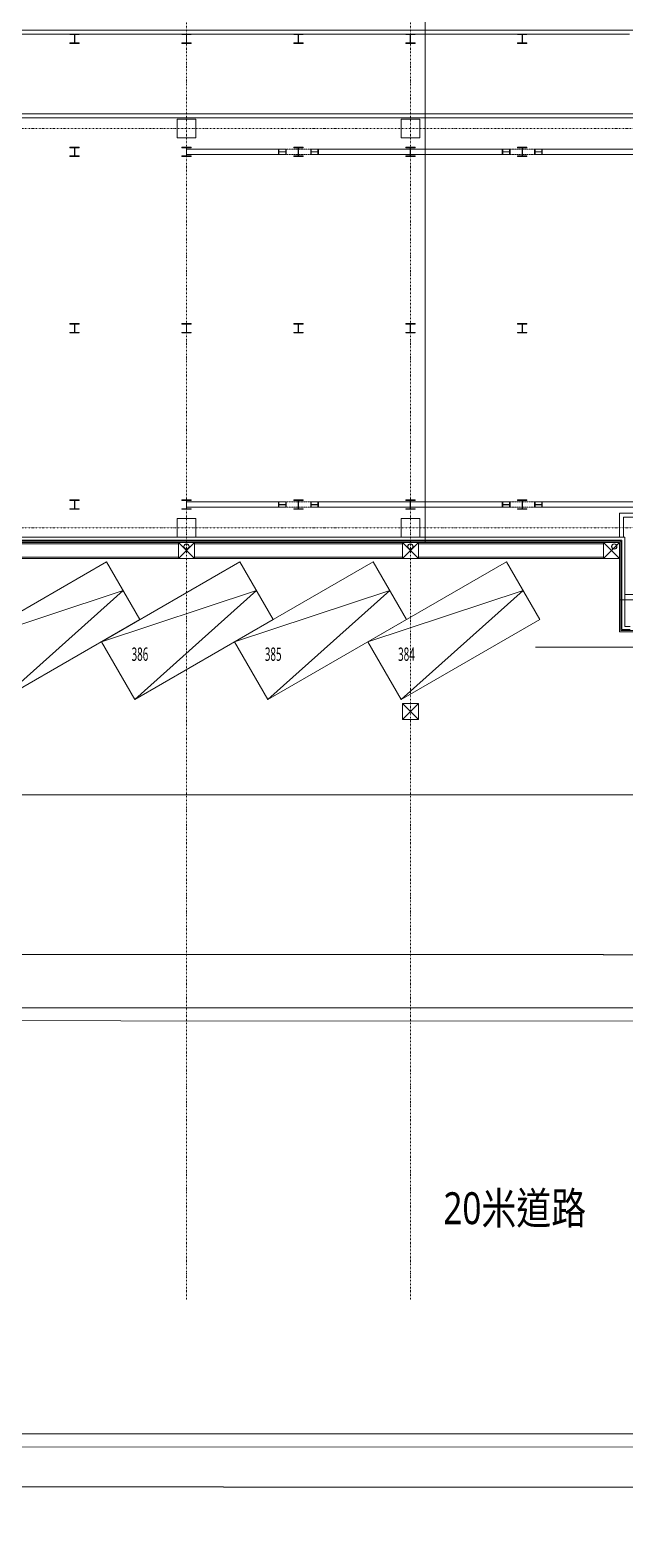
# Model space of a CAD drawing. Extents: x -212173 to 328152, y -560063 to 252500.
# Drawn here: x 101507 to 123826, y -37223 to 19195 of the extents above; entities that cross this region are included whole.
import ezdxf

# ---------------------------------------------------------------- set-up
doc = ezdxf.new("R2010")
doc.units = 0
doc.header["$LTSCALE"] = 15
for name, pattern in [('H12PL1$0$CENTERK4', [0.3582, 0.3333, -0.0083, 0.0083, -0.0083]), ('H12PL1$0$JJP_三點線', [0.9, 0.3, -0.15, 0, -0.15, 0, -0.15, 0, -0.15]), ('H12PL1$0$JJP_虛線(退縮線、投影線、地下室範圍、非屬本工程、圖面分區)', [0.45, 0.3, -0.15])]:
    doc.linetypes.add(name, pattern=pattern)
for name, color, linetype in [('H12PL1$0$A-OBJE-MEP', 252, 'Continuous'), ('H12PL1$0$A-WALL-EX', 252, 'Continuous'), ('H12PL1$0$A-WALL-IN.200K', 252, 'Continuous'), ('H12PL1$0$L10_14_DOURO', 252, 'Continuous'), ('H12PL1$0$L10_14_DRAN', 252, 'Continuous'), ('H12PL1$0$L10_14_KABE1', 252, 'Continuous'), ('H12PL1$0$L10_14_PKG', 252, 'Continuous'), ('H12PL1$0$L10_14_PKG-NN', 252, 'Continuous'), ('H12PL1$0$L10_14_SIKICHI', 252, 'Continuous'), ('H12PL1$0$L10_14_SITE', 252, 'Continuous'), ('H12PL1$0$L10_14_SUGATA3', 252, 'Continuous'), ('H12PL1$0$S-BEAM-SHOW.200K', 252, 'Continuous'), ('H12PL1$0$S-COL', 252, 'Continuous'), ('H12PL1$0$S-COL.200K', 252, 'Continuous'), ('H12PL1$0$S-FNDN', 252, 'Continuous'), ('H12PL1$0$S-GRID', 252, 'Continuous'), ('H12PL1$0$S-SLAB-SHOW.200K', 252, 'Continuous'), ('SITE$0$L-ROAD.Newcub', 252, 'Continuous')]:
    doc.layers.add(name, color=color, linetype=linetype)
doc.styles.add('H12PL1$0$Standard', font='', dxfattribs={"width": 0.8})
doc.styles.get('H12PL1$0$Standard').set_extended_font_data('Microsoft JhengHei')

# ---------------------------------------------------------------- blocks, each defined once
blk = doc.blocks.new('SITE')
at = {"layer": 'SITE$0$L-ROAD.Newcub', "lineweight": 0, "flags": 128}
for points in [[(-32457.5, -33993.9), (182239.3, -34046.4), (270988, -34068.1), (285717.1, -37223.1), (324939.4, -37223.1), (324939.4, -15660.3), (321331.4, -10657.7), (317131.4, 11694.2), (317551.3, 96647.1), (317638.8, 114345.5), (318134.8, 214708.8, -0.0807377), (320044.2, 226100.6, -0.2326707), (328152, 234224.6), (328152, 252500), (-68683.2, 252500)], [(-51308.3, 230871.2, -0.0890899), (-31126.4, 234500), (-11573.3, 234505), (774.5, 234508.1), (256352.1, 234570.6), (267324.9, 234573.3), (272318.1, 234574.6, -0.0649477), (281039.9, 233438.3, -0.2311836), (287102.3, 228049.9, -0.094082), (291096.7, 206819.8), (290662.2, 114377.5), (292597.1, 114368.4), (292569.8, 96924.5), (292600, 3771.7, -0.0779964), (291236.3, -7494.2, -0.2284335), (282895.7, -15849.6, -0.0309655), (263350.9, -18066.2), (-720.4, -18001.7), (-15800, -17998), (-15800, -15985.3), (-40035.2, -15985.2, -0.0725486)]]:
    blk.add_lwpolyline(points, format="xyb", dxfattribs=at)
blk = doc.blocks.new('H12PL1')
at = {"layer": 'H12PL1$0$A-OBJE-MEP', "lineweight": 0, "flags": 128}
for points in [[(110495, -700, 1), (110305, -700, 1)], [(118895, -700, 1), (118705, -700, 1)], [(126545, -700, 1), (126355, -700, 1)]]:
    blk.add_lwpolyline(points, format="xyb", close=True, dxfattribs=at)
at = {"layer": 'H12PL1$0$A-OBJE-MEP', "lineweight": 0}
for centre in [(110400, -700), (118800, -700), (126450, -700)]:
    blk.add_circle(centre, 100, dxfattribs=at)
at = {"layer": 'H12PL1$0$A-WALL-EX', "lineweight": 0}
for p, q in [((126700, -465), (77050, -465)), ((126735, -465), (126700, -465)), ((126735, -465), (126700, -465)), ((126735, -500), (126735, -465)), ((126735, -3815), (126735, -500)), ((126735, -3815), (126850, -3815)), ((126735, -3815), (126850, -3815)), ((127050, -3815), (126850, -3815))]:
    blk.add_line(p, q, dxfattribs=at)
at = {"layer": 'H12PL1$0$A-WALL-EX', "lineweight": 0, "flags": 128}
for points in [[(126735, -350), (77050, -350)], [(77050, -500), (126700, -500)], [(77050, -500), (126700, -500)], [(77050, -500), (126700, -500)], [(77050, -500), (126700, -500)], [(77050, -500), (126700, -500)], [(77050, -500), (126700, -500)], [(77050, -500), (126700, -500)], [(77050, -500), (126700, -500)], [(126700, -500), (126700, -3850)], [(126850, -350), (126735, -350)], [(126850, -3700), (126850, -350)], [(126700, -3850), (126735, -3850)], [(126735, -3850), (127165, -3850)], [(127050, -3700), (126850, -3700)]]:
    blk.add_lwpolyline(points, dxfattribs=at)
at = {"layer": 'H12PL1$0$A-WALL-IN.200K', "lineweight": 0, "flags": 128}
for points in [[(243150, 18700), (39500, 18700)], [(102175, 18550), (106025, 18550)], [(106375, 18550), (110225, 18550)], [(110575, 18550), (114425, 18550)], [(114775, 18550), (118625, 18550)], [(118975, 18550), (122825, 18550)], [(123175, 18550), (127025, 18550)], [(167450, 15550), (42650, 15550)], [(102550, 15400), (167450, 15400)], [(126650, 550), (126650, 400)], [(151750, 550), (126650, 550)], [(126650, 400), (126650, -350)], [(126800, -350), (126800, 400)], [(126800, 400), (151600, 400)], [(126800, -350), (126650, -350)]]:
    blk.add_lwpolyline(points, dxfattribs=at)
at = {"layer": 'H12PL1$0$L10_14_DOURO', "lineweight": 0}
for p, q in [((263350.86, -18066.2), (-720.36, -18001.66)), ((182239.32, -34046.38), (96439.32, -34025.4))]:
    blk.add_line(p, q, dxfattribs=at)
at = {"layer": 'H12PL1$0$L10_14_DRAN', "lineweight": 0}
for centre in [(110400, -700), (118800, -700), (126450, -700)]:
    blk.add_circle(centre, 100, dxfattribs=at)
at = {"layer": 'H12PL1$0$L10_14_KABE1', "lineweight": 0}
for p, q in [((126650, -550), (77100, -550)), ((126650, -3900), (126650, -550)), ((126650, -3900), (127250, -3900))]:
    blk.add_line(p, q, dxfattribs=at)
at = {"layer": 'H12PL1$0$L10_14_PKG', "lineweight": 0, "flags": 128}
for points in [[(103456.49, -6441.61), (108652.64, -3441.61), (107402.64, -1276.55), (102206.49, -4276.55)], [(108456.49, -6441.61), (113652.64, -3441.61), (112402.64, -1276.55), (107206.49, -4276.55)], [(113456.49, -6441.61), (118652.64, -3441.61), (117402.64, -1276.55), (112206.49, -4276.55)], [(118456.49, -6441.61), (123652.64, -3441.61), (122402.64, -1276.55), (117206.49, -4276.55)]]:
    blk.add_lwpolyline(points, close=True, dxfattribs=at)
for points in [[(103456.49, -6441.61), (108027.64, -2359.08), (102206.49, -4276.55)], [(108456.49, -6441.61), (113027.64, -2359.08), (107206.49, -4276.55)], [(113456.49, -6441.61), (118027.64, -2359.08), (112206.49, -4276.55)], [(118456.49, -6441.61), (123027.64, -2359.08), (117206.49, -4276.55)]]:
    blk.add_lwpolyline(points, dxfattribs=at)
at = {"layer": 'H12PL1$0$L10_14_SIKICHI', "linetype": 'H12PL1$0$CENTERK4', "lineweight": 0}
for p, q in [((263352.82, -10066.2), (-23200, -9996.16)), ((263351.35, -16066.2), (-23200, -15996.16)), ((263351.35, -16066.2), (-14000, -15998.41)), ((182238.83, -36046.38), (96438.83, -36025.4))]:
    blk.add_line(p, q, dxfattribs=at)
at = {"layer": 'H12PL1$0$L10_14_SITE', "lineweight": 0}
blk.add_line((152524.63, -4485), (123488.96, -4485), dxfattribs=at)
at = {"layer": 'H12PL1$0$L10_14_SUGATA3', "lineweight": 0}
for p, q in [((110100, -1150), (110700, -550)), ((110100, -550), (110700, -1150)), ((118500, -1150), (119100, -550)), ((118500, -550), (119100, -1150)), ((126050, -1150), (126650, -550)), ((126050, -550), (126650, -1150)), ((102300, -600), (110100, -600)), ((102300, -1100), (110100, -1100)), ((110700, -600), (118500, -600)), ((110700, -1100), (118500, -1100)), ((119100, -600), (126050, -600)), ((119100, -1100), (126050, -1100)), ((77700, -1150), (126050, -1150)), ((118500, -6600), (119100, -7200)), ((118500, -7200), (119100, -6600))]:
    blk.add_line(p, q, dxfattribs=at)
at = {"layer": 'H12PL1$0$L10_14_SUGATA3', "lineweight": 0, "flags": 128}
for points in [[(110100, -1150), (110700, -1150), (110700, -550), (110100, -550)], [(118500, -1150), (119100, -1150), (119100, -550), (118500, -550)], [(126050, -1150), (126650, -1150), (126650, -550), (126050, -550)], [(118500, -7200), (119100, -7200), (119100, -6600), (118500, -6600)]]:
    blk.add_lwpolyline(points, close=True, dxfattribs=at)
at = {"layer": 'H12PL1$0$S-BEAM-SHOW.200K', "lineweight": 0}
for p, q in [((110400, 14225), (114140.01, 14225)), ((110400, 14025), (110400, 14225)), ((113866.83, 14225), (113849.39, 14225)), ((113849.39, 14225), (113849.39, 14025)), ((113866.83, 14135), (113866.83, 14225)), ((113869.38, 14130.76), (113866.83, 14135)), ((113866.83, 14115), (113869.38, 14119.24)), ((113866.83, 14025), (113866.83, 14115)), ((113875.55, 14129), (113869.38, 14130.76)), ((113869.38, 14119.24), (113875.55, 14121)), ((114113.85, 14129), (113875.55, 14129)), ((113875.55, 14121), (114113.85, 14121)), ((114120.02, 14130.76), (114113.85, 14129)), ((114113.85, 14121), (114120.02, 14119.24)), ((114122.57, 14135), (114120.02, 14130.76)), ((114120.02, 14119.24), (114122.57, 14115)), ((114140.01, 14225), (114122.57, 14225)), ((114122.57, 14225), (114122.57, 14135)), ((114122.57, 14115), (114122.57, 14025)), ((114140.01, 14025), (114140.01, 14225)), ((118800, 14225), (115059.99, 14225)), ((115077.43, 14225), (115059.99, 14225)), ((115059.99, 14225), (115059.99, 14025)), ((115077.43, 14135), (115077.43, 14225)), ((115079.98, 14130.76), (115077.43, 14135)), ((115077.43, 14115), (115079.98, 14119.24)), ((115077.43, 14025), (115077.43, 14115)), ((115086.15, 14129), (115079.98, 14130.76)), ((115079.98, 14119.24), (115086.15, 14121)), ((115324.45, 14129), (115086.15, 14129)), ((115086.15, 14121), (115324.45, 14121)), ((115330.62, 14130.76), (115324.45, 14129)), ((115324.45, 14121), (115330.62, 14119.24)), ((115333.17, 14135), (115330.62, 14130.76)), ((115330.62, 14119.24), (115333.17, 14115)), ((115350.61, 14225), (115333.17, 14225)), ((115333.17, 14225), (115333.17, 14135)), ((115333.17, 14115), (115333.17, 14025)), ((115350.61, 14025), (115350.61, 14225)), ((118800, 14225), (122540.01, 14225)), ((122266.83, 14225), (122249.39, 14225)), ((122249.39, 14225), (122249.39, 14025)), ((122266.83, 14135), (122266.83, 14225)), ((122269.38, 14130.76), (122266.83, 14135)), ((122266.83, 14115), (122269.38, 14119.24)), ((122266.83, 14025), (122266.83, 14115)), ((122275.55, 14129), (122269.38, 14130.76)), ((122269.38, 14119.24), (122275.55, 14121)), ((122513.85, 14129), (122275.55, 14129)), ((122275.55, 14121), (122513.85, 14121)), ((122520.02, 14130.76), (122513.85, 14129)), ((122513.85, 14121), (122520.02, 14119.24)), ((122522.57, 14135), (122520.02, 14130.76)), ((122520.02, 14119.24), (122522.57, 14115)), ((122540.01, 14225), (122522.57, 14225)), ((122522.57, 14225), (122522.57, 14135)), ((122522.57, 14115), (122522.57, 14025)), ((122540.01, 14025), (122540.01, 14225)), ((127200, 14225), (123459.99, 14225)), ((123477.43, 14225), (123459.99, 14225)), ((123459.99, 14225), (123459.99, 14025)), ((123477.43, 14135), (123477.43, 14225)), ((123479.98, 14130.76), (123477.43, 14135)), ((123477.43, 14115), (123479.98, 14119.24)), ((123477.43, 14025), (123477.43, 14115)), ((123486.15, 14129), (123479.98, 14130.76)), ((123479.98, 14119.24), (123486.15, 14121)), ((123724.45, 14129), (123486.15, 14129)), ((123486.15, 14121), (123724.45, 14121)), ((123730.62, 14130.76), (123724.45, 14129)), ((123724.45, 14121), (123730.62, 14119.24)), ((123733.17, 14135), (123730.62, 14130.76)), ((123730.62, 14119.24), (123733.17, 14115)), ((123750.61, 14225), (123733.17, 14225)), ((123733.17, 14225), (123733.17, 14135)), ((123733.17, 14115), (123733.17, 14025)), ((123750.61, 14025), (123750.61, 14225)), ((110400, 14025), (114140.01, 14025)), ((113849.39, 14025), (113866.83, 14025)), ((114122.57, 14025), (114140.01, 14025)), ((118800, 14025), (115059.99, 14025)), ((115059.99, 14025), (115077.43, 14025)), ((115333.17, 14025), (115350.61, 14025)), ((118800, 14025), (122540.01, 14025)), ((122249.39, 14025), (122266.83, 14025)), ((122522.57, 14025), (122540.01, 14025)), ((127200, 14025), (123459.99, 14025)), ((123459.99, 14025), (123477.43, 14025)), ((123733.17, 14025), (123750.61, 14025)), ((110400, 975), (114140.01, 975)), ((110400, 775), (110400, 975)), ((110400, 775), (114140.01, 775)), ((113866.83, 975), (113849.39, 975)), ((113849.39, 975), (113849.39, 775)), ((113849.39, 775), (113866.83, 775)), ((113866.83, 885), (113866.83, 975)), ((113869.38, 880.76), (113866.83, 885)), ((113866.83, 865), (113869.38, 869.24)), ((113866.83, 775), (113866.83, 865)), ((113875.55, 879), (113869.38, 880.76)), ((113869.38, 869.24), (113875.55, 871)), ((114113.85, 879), (113875.55, 879)), ((113875.55, 871), (114113.85, 871)), ((114120.02, 880.76), (114113.85, 879)), ((114113.85, 871), (114120.02, 869.24)), ((114122.57, 885), (114120.02, 880.76)), ((114120.02, 869.24), (114122.57, 865)), ((114140.01, 975), (114122.57, 975)), ((114122.57, 975), (114122.57, 885)), ((114122.57, 865), (114122.57, 775)), ((114122.57, 775), (114140.01, 775)), ((114140.01, 775), (114140.01, 975)), ((118800, 975), (115059.99, 975)), ((115077.43, 975), (115059.99, 975)), ((115059.99, 975), (115059.99, 775)), ((118800, 775), (115059.99, 775)), ((115059.99, 775), (115077.43, 775)), ((115077.43, 885), (115077.43, 975)), ((115079.98, 880.76), (115077.43, 885)), ((115077.43, 865), (115079.98, 869.24)), ((115077.43, 775), (115077.43, 865)), ((115086.15, 879), (115079.98, 880.76)), ((115079.98, 869.24), (115086.15, 871)), ((115324.45, 879), (115086.15, 879)), ((115086.15, 871), (115324.45, 871)), ((115330.62, 880.76), (115324.45, 879)), ((115324.45, 871), (115330.62, 869.24)), ((115333.17, 885), (115330.62, 880.76)), ((115330.62, 869.24), (115333.17, 865)), ((115350.61, 975), (115333.17, 975)), ((115333.17, 975), (115333.17, 885)), ((115333.17, 865), (115333.17, 775)), ((115333.17, 775), (115350.61, 775)), ((115350.61, 775), (115350.61, 975)), ((118800, 975), (122540.01, 975)), ((118800, 775), (122540.01, 775)), ((122266.83, 975), (122249.39, 975)), ((122249.39, 975), (122249.39, 775)), ((122249.39, 775), (122266.83, 775)), ((122266.83, 885), (122266.83, 975)), ((122269.38, 880.76), (122266.83, 885)), ((122266.83, 865), (122269.38, 869.24)), ((122266.83, 775), (122266.83, 865)), ((122275.55, 879), (122269.38, 880.76)), ((122269.38, 869.24), (122275.55, 871)), ((122513.85, 879), (122275.55, 879)), ((122275.55, 871), (122513.85, 871)), ((122520.02, 880.76), (122513.85, 879)), ((122513.85, 871), (122520.02, 869.24)), ((122522.57, 885), (122520.02, 880.76)), ((122520.02, 869.24), (122522.57, 865)), ((122540.01, 975), (122522.57, 975)), ((122522.57, 975), (122522.57, 885)), ((122522.57, 865), (122522.57, 775)), ((122522.57, 775), (122540.01, 775)), ((122540.01, 775), (122540.01, 975)), ((127200, 975), (123459.99, 975)), ((123477.43, 975), (123459.99, 975)), ((123459.99, 975), (123459.99, 775)), ((127200, 775), (123459.99, 775)), ((123459.99, 775), (123477.43, 775)), ((123477.43, 885), (123477.43, 975)), ((123479.98, 880.76), (123477.43, 885)), ((123477.43, 865), (123479.98, 869.24)), ((123477.43, 775), (123477.43, 865)), ((123486.15, 879), (123479.98, 880.76)), ((123479.98, 869.24), (123486.15, 871)), ((123724.45, 879), (123486.15, 879)), ((123486.15, 871), (123724.45, 871)), ((123730.62, 880.76), (123724.45, 879)), ((123724.45, 871), (123730.62, 869.24)), ((123733.17, 885), (123730.62, 880.76)), ((123730.62, 869.24), (123733.17, 865)), ((123750.61, 975), (123733.17, 975)), ((123733.17, 975), (123733.17, 885)), ((123733.17, 865), (123733.17, 775)), ((123733.17, 775), (123750.61, 775)), ((123750.61, 775), (123750.61, 975))]:
    blk.add_line(p, q, dxfattribs=at)
at = {"layer": 'H12PL1$0$S-BEAM-SHOW.200K', "linetype": 'H12PL1$0$JJP_虛線(退縮線、投影線、地下室範圍、非屬本工程、圖面分區)', "lineweight": 0}
for p, q in [((114140.01, 14225), (114600, 14225)), ((115059.99, 14225), (114600, 14225)), ((122540.01, 14225), (123000, 14225)), ((123459.99, 14225), (123000, 14225)), ((114140.01, 14025), (114600, 14025)), ((115059.99, 14025), (114600, 14025)), ((122540.01, 14025), (123000, 14025)), ((123459.99, 14025), (123000, 14025)), ((114140.01, 975), (114600, 975)), ((114140.01, 775), (114600, 775)), ((115059.99, 975), (114600, 975)), ((115059.99, 775), (114600, 775)), ((122540.01, 975), (123000, 975)), ((122540.01, 775), (123000, 775)), ((123459.99, 975), (123000, 975)), ((123459.99, 775), (123000, 775))]:
    blk.add_line(p, q, dxfattribs=at)
at = {"layer": 'H12PL1$0$S-COL', "lineweight": 0, "flags": 128}
for points in [[(110050, 14650), (110750, 14650), (110750, 15350), (110050, 15350)], [(118450, 14650), (119150, 14650), (119150, 15350), (118450, 15350)]]:
    blk.add_lwpolyline(points, close=True, dxfattribs=at)
for points in [[(110750, -350), (110750, 350), (110050, 350), (110050, -350)], [(119150, -350), (119150, 350), (118450, 350), (118450, -350)]]:
    blk.add_lwpolyline(points, dxfattribs=at)
at = {"layer": 'H12PL1$0$S-COL.200K', "lineweight": 0, "flags": 128}
for points in [[(106375, 18550), (106375, 18531), (106213, 18531, 0.41421356), (106206, 18524), (106206, 18226, 0.41421356), (106213, 18219), (106375, 18219), (106375, 18200), (106025, 18200), (106025, 18219), (106187, 18219, 0.41421356), (106194, 18226), (106194, 18524, 0.41421356), (106187, 18531), (106025, 18531), (106025, 18550)], [(110575, 18550), (110575, 18531), (110413, 18531, 0.41421356), (110406, 18524), (110406, 18226, 0.41421356), (110413, 18219), (110575, 18219), (110575, 18200), (110225, 18200), (110225, 18219), (110387, 18219, 0.41421356), (110394, 18226), (110394, 18524, 0.41421356), (110387, 18531), (110225, 18531), (110225, 18550)], [(114775, 18550), (114775, 18531), (114613, 18531, 0.41421356), (114606, 18524), (114606, 18226, 0.41421356), (114613, 18219), (114775, 18219), (114775, 18200), (114425, 18200), (114425, 18219), (114587, 18219, 0.41421356), (114594, 18226), (114594, 18524, 0.41421356), (114587, 18531), (114425, 18531), (114425, 18550)], [(118975, 18550), (118975, 18531), (118813, 18531, 0.41421356), (118806, 18524), (118806, 18226, 0.41421356), (118813, 18219), (118975, 18219), (118975, 18200), (118625, 18200), (118625, 18219), (118787, 18219, 0.41421356), (118794, 18226), (118794, 18524, 0.41421356), (118787, 18531), (118625, 18531), (118625, 18550)], [(123175, 18550), (123175, 18531), (123013, 18531, 0.41421356), (123006, 18524), (123006, 18226, 0.41421356), (123013, 18219), (123175, 18219), (123175, 18200), (122825, 18200), (122825, 18219), (122987, 18219, 0.41421356), (122994, 18226), (122994, 18524, 0.41421356), (122987, 18531), (122825, 18531), (122825, 18550)], [(106375, 14300), (106375, 14281), (106213, 14281, 0.41421356), (106206, 14274), (106206, 13976, 0.41421356), (106213, 13969), (106375, 13969), (106375, 13950), (106025, 13950), (106025, 13969), (106187, 13969, 0.41421356), (106194, 13976), (106194, 14274, 0.41421356), (106187, 14281), (106025, 14281), (106025, 14300)], [(110575, 14300), (110575, 14281), (110413, 14281, 0.41421356), (110406, 14274), (110406, 13976, 0.41421356), (110413, 13969), (110575, 13969), (110575, 13950), (110225, 13950), (110225, 13969), (110387, 13969, 0.41421356), (110394, 13976), (110394, 14274, 0.41421356), (110387, 14281), (110225, 14281), (110225, 14300)], [(114775, 14300), (114775, 14281), (114613, 14281, 0.41421356), (114606, 14274), (114606, 13976, 0.41421356), (114613, 13969), (114775, 13969), (114775, 13950), (114425, 13950), (114425, 13969), (114587, 13969, 0.41421356), (114594, 13976), (114594, 14274, 0.41421356), (114587, 14281), (114425, 14281), (114425, 14300)], [(118975, 14300), (118975, 14281), (118813, 14281, 0.41421356), (118806, 14274), (118806, 13976, 0.41421356), (118813, 13969), (118975, 13969), (118975, 13950), (118625, 13950), (118625, 13969), (118787, 13969, 0.41421356), (118794, 13976), (118794, 14274, 0.41421356), (118787, 14281), (118625, 14281), (118625, 14300)], [(123175, 14300), (123175, 14281), (123013, 14281, 0.41421356), (123006, 14274), (123006, 13976, 0.41421356), (123013, 13969), (123175, 13969), (123175, 13950), (122825, 13950), (122825, 13969), (122987, 13969, 0.41421356), (122994, 13976), (122994, 14274, 0.41421356), (122987, 14281), (122825, 14281), (122825, 14300)], [(106375, 7675), (106375, 7656), (106213, 7656, 0.41421356), (106206, 7649), (106206, 7351, 0.41421356), (106213, 7344), (106375, 7344), (106375, 7325), (106025, 7325), (106025, 7344), (106187, 7344, 0.41421356), (106194, 7351), (106194, 7649, 0.41421356), (106187, 7656), (106025, 7656), (106025, 7675)], [(110575, 7675), (110575, 7656), (110413, 7656, 0.41421356), (110406, 7649), (110406, 7351, 0.41421356), (110413, 7344), (110575, 7344), (110575, 7325), (110225, 7325), (110225, 7344), (110387, 7344, 0.41421356), (110394, 7351), (110394, 7649, 0.41421356), (110387, 7656), (110225, 7656), (110225, 7675)], [(114775, 7675), (114775, 7656), (114613, 7656, 0.41421356), (114606, 7649), (114606, 7351, 0.41421356), (114613, 7344), (114775, 7344), (114775, 7325), (114425, 7325), (114425, 7344), (114587, 7344, 0.41421356), (114594, 7351), (114594, 7649, 0.41421356), (114587, 7656), (114425, 7656), (114425, 7675)], [(118975, 7675), (118975, 7656), (118813, 7656, 0.41421356), (118806, 7649), (118806, 7351, 0.41421356), (118813, 7344), (118975, 7344), (118975, 7325), (118625, 7325), (118625, 7344), (118787, 7344, 0.41421356), (118794, 7351), (118794, 7649, 0.41421356), (118787, 7656), (118625, 7656), (118625, 7675)], [(123175, 7675), (123175, 7656), (123013, 7656, 0.41421356), (123006, 7649), (123006, 7351, 0.41421356), (123013, 7344), (123175, 7344), (123175, 7325), (122825, 7325), (122825, 7344), (122987, 7344, 0.41421356), (122994, 7351), (122994, 7649, 0.41421356), (122987, 7656), (122825, 7656), (122825, 7675)], [(106375, 1050), (106375, 1031), (106213, 1031, 0.41421356), (106206, 1024), (106206, 726, 0.41421356), (106213, 719), (106375, 719), (106375, 700), (106025, 700), (106025, 719), (106187, 719, 0.41421356), (106194, 726), (106194, 1024, 0.41421356), (106187, 1031), (106025, 1031), (106025, 1050)], [(110575, 1050), (110575, 1031), (110413, 1031, 0.41421356), (110406, 1024), (110406, 726, 0.41421356), (110413, 719), (110575, 719), (110575, 700), (110225, 700), (110225, 719), (110387, 719, 0.41421356), (110394, 726), (110394, 1024, 0.41421356), (110387, 1031), (110225, 1031), (110225, 1050)], [(114775, 1050), (114775, 1031), (114613, 1031, 0.41421356), (114606, 1024), (114606, 726, 0.41421356), (114613, 719), (114775, 719), (114775, 700), (114425, 700), (114425, 719), (114587, 719, 0.41421356), (114594, 726), (114594, 1024, 0.41421356), (114587, 1031), (114425, 1031), (114425, 1050)], [(118975, 1050), (118975, 1031), (118813, 1031, 0.41421356), (118806, 1024), (118806, 726, 0.41421356), (118813, 719), (118975, 719), (118975, 700), (118625, 700), (118625, 719), (118787, 719, 0.41421356), (118794, 726), (118794, 1024, 0.41421356), (118787, 1031), (118625, 1031), (118625, 1050)], [(123175, 1050), (123175, 1031), (123013, 1031, 0.41421356), (123006, 1024), (123006, 726, 0.41421356), (123013, 719), (123175, 719), (123175, 700), (122825, 700), (122825, 719), (122987, 719, 0.41421356), (122994, 726), (122994, 1024, 0.41421356), (122987, 1031), (122825, 1031), (122825, 1050)]]:
    blk.add_lwpolyline(points, format="xyb", close=True, dxfattribs=at)
at = {"layer": 'H12PL1$0$S-FNDN', "lineweight": 0, "flags": 128}
for points in [[(119350, 90550), (43500, 90550), (43500, 74700), (93300, 74700), (93300, -550), (119350, -550), (119350, 45300), (110700, 45300), (110700, 50030), (119350, 50030)], [(110700, 45300), (119350, 45300), (119350, -550), (126650, -550), (126650, -2700), (151750, -2700), (151750, -550), (159050, -550), (159050, 45300), (166725, 45300), (166725, 50030), (159050, 50030), (159050, 90550), (119350, 90550), (119350, 50030), (110700, 50030)]]:
    blk.add_lwpolyline(points, close=True, dxfattribs=at)
at = {"layer": 'H12PL1$0$S-GRID', "linetype": 'H12PL1$0$JJP_三點線', "lineweight": 0}
for p, q in [((110400, 128250), (110400, -28000)), ((118800, 128250), (118800, -28000)), ((-29000, 15000), (289600, 15000)), ((-29000, 0), (289600, 0)), ((110400, -28000), (110400, -29000)), ((118800, -28000), (118800, -29000))]:
    blk.add_line(p, q, dxfattribs=at)
at = {"layer": 'H12PL1$0$S-SLAB-SHOW.200K', "lineweight": 0, "flags": 128}
blk.add_lwpolyline([(97475, 18700), (97475, 15550), (93300, 15550), (93300, -350), (126850, -350), (126850, -2500), (151550, -2500), (151550, -350), (167450, -350), (167450, 15550), (164000, 15550), (164000, 18700)], close=True, dxfattribs=at)
at = {"layer": 'H12PL1$0$L10_14_DOURO', "linetype": 'Continuous', "lineweight": 0, "insert": (120035.94, -25623.63), "char_height": 1200, "attachment_point": 4, "style": 'H12PL1$0$Standard'}
blk.add_mtext('\\A1;20米道路', dxfattribs=at)
at = {"layer": 'H12PL1$0$L10_14_PKG-NN', "linetype": 'Continuous', "lineweight": 0, "char_height": 500, "attachment_point": 4, "style": 'H12PL1$0$Standard'}
for s, insert in [('\\A1;{\\W0.56;386}', (108340.31, -4748.56)), ('\\A1;{\\W0.56;385}', (113340.31, -4748.56)), ('\\A1;{\\W0.56;384}', (118340.31, -4748.56))]:
    blk.add_mtext(s, dxfattribs=dict(at, insert=insert))

msp = doc.modelspace()

# ---------------------------------------------------------------- block references
msp.add_blockref('SITE', (0, 0))

# ---------------------------------------------------------------- next in the draw order: block references
msp.add_blockref('H12PL1', (-3024, 495))

doc.saveas('drawing.dxf')
